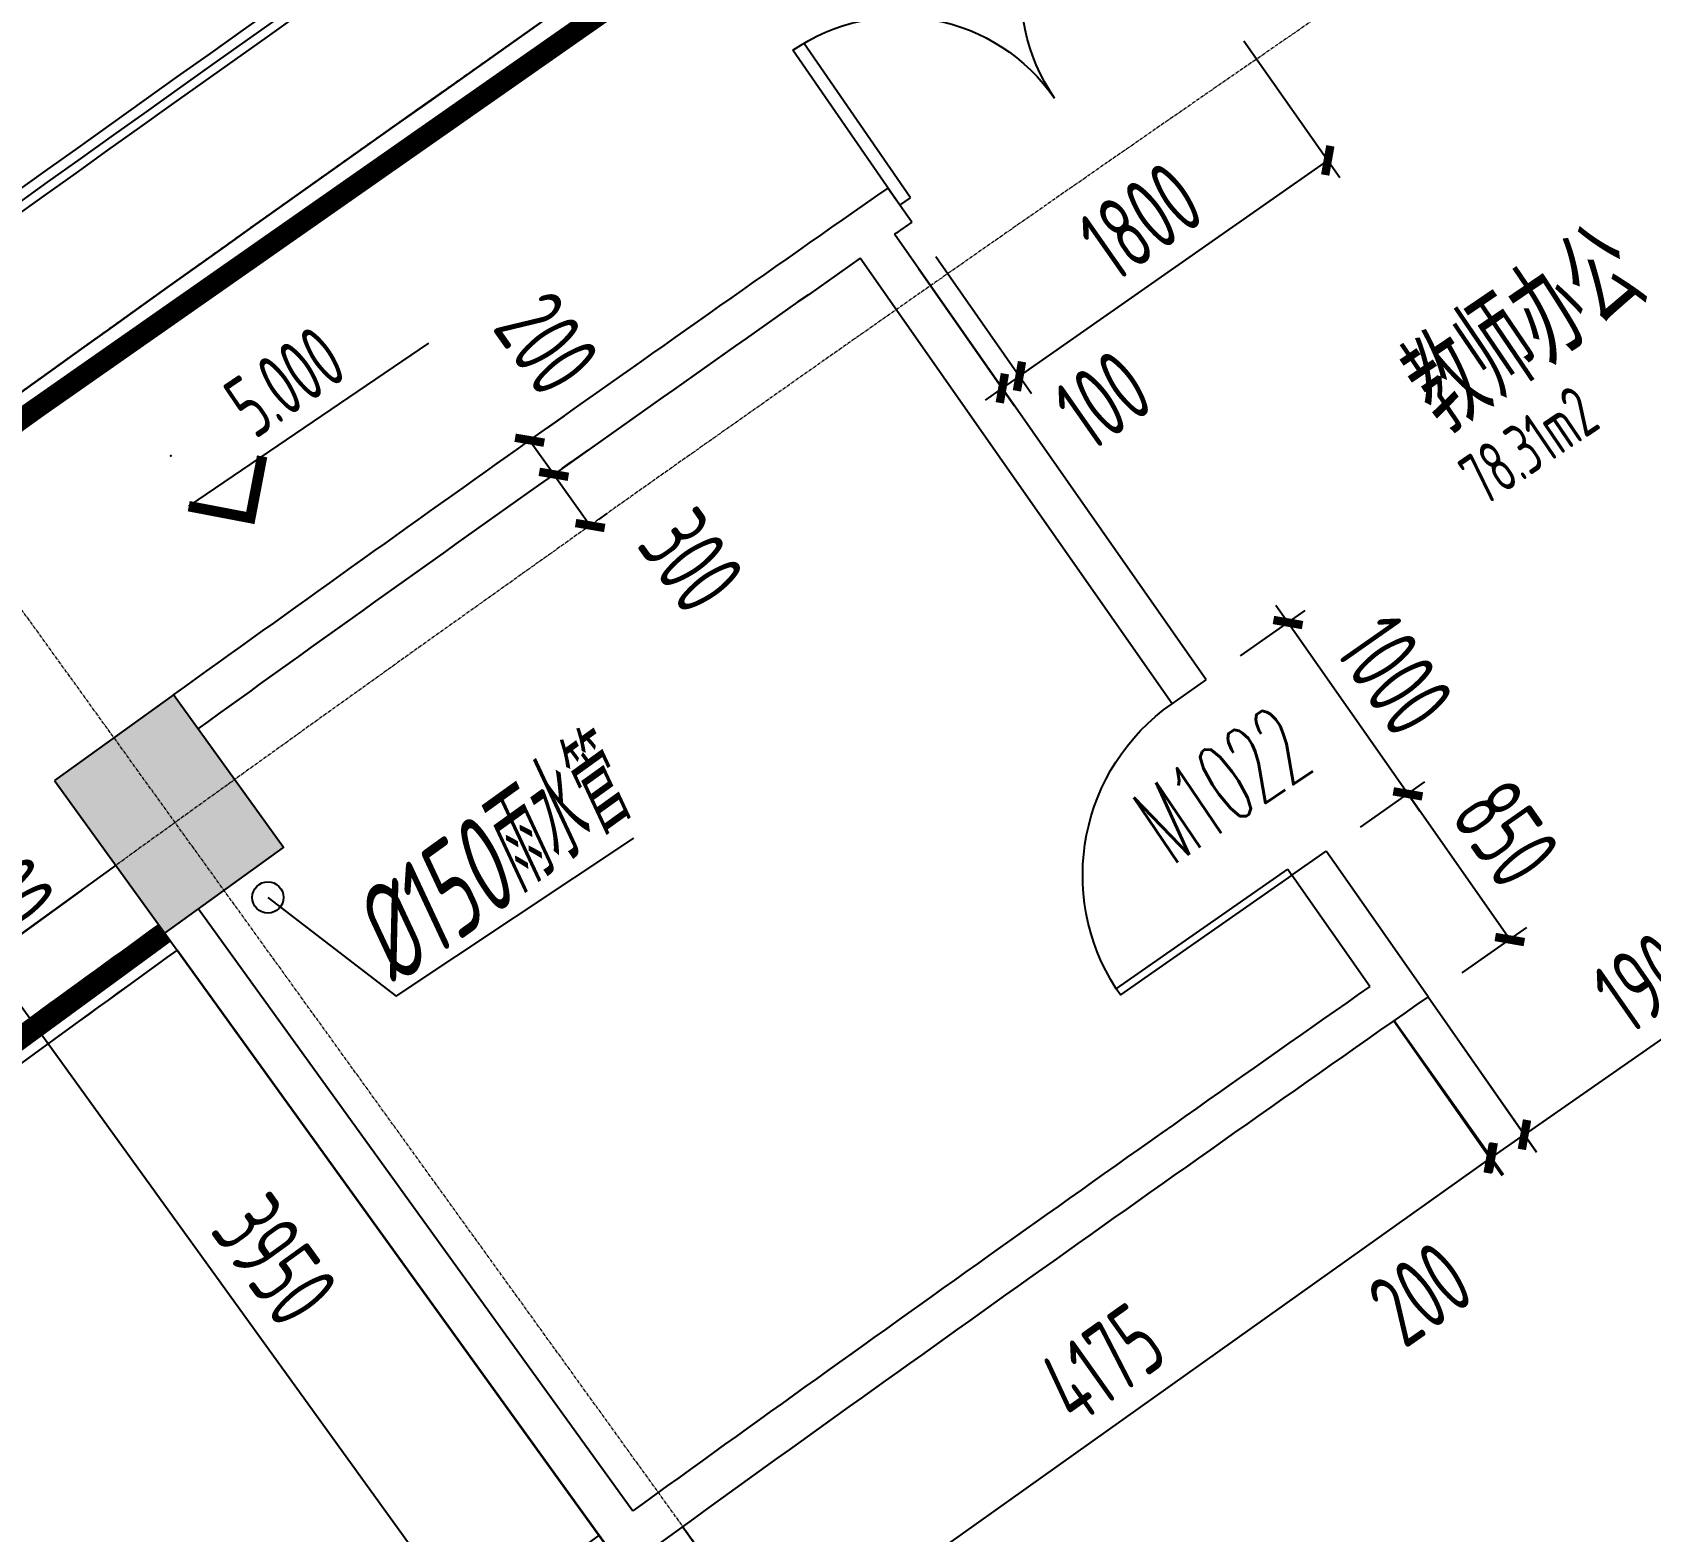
# Model space of a CAD drawing. Header units: millimetres. Extents: x 0 to 12095980, y -6694179 to 0.
# Drawn here: x 11601519 to 11609260, y -6452906 to -6445737 of the extents above; entities that cross this region are included whole.
import ezdxf
from ezdxf.enums import TextEntityAlignment as Align

# ---------------------------------------------------------------- set-up
doc = ezdxf.new("R2010")
doc.units = ezdxf.units.MM
doc.header["$LTSCALE"] = 10
for name, pattern in [('A1-RG-AXIS$0$CENTER', [50.8, 31.75, -6.35, 6.35, -6.35]), ('A1-RI-F2$0$DASHDOT', [1, 0.5, -0.25, 0, -0.25]), ('A1-RI-F2$0$HIDDEN2', [0.1875, 0.125, -0.0625])]:
    doc.linetypes.add(name, pattern=pattern)
for name, color, linetype in [('A1-RD-2F$0$A-GLAZ', 140, 'Continuous'), ('A1-RD-2F$0$A-louban', 5, 'Continuous'), ('A1-RG-AXIS$0$A-COLU-HATH', 8, 'Continuous'), ('A1-RG-AXIS$0$A-COLUMN', 7, 'Continuous'), ('A1-RI-F2$0$0M-防火分区、防烟分区', 30, 'A1-RI-F2$0$DASHDOT'), ('A1-RI-F2$0$0P-RW-GR-V', 210, 'Continuous'), ('A1-RI-F2$0$A-DIMS-1：100', 1, 'Continuous'), ('A1-RI-F2$0$A-DOOR', 32, 'Continuous'), ('A1-RI-F2$0$A-FUZHUXIAN', 55, 'A1-RI-F2$0$HIDDEN2'), ('A1-RI-F2$0$A-STRS-HRAL', 3, 'Continuous'), ('A1-RI-F2$0$A-SYMB', 4, 'Continuous'), ('A1-RI-F2$0$A-SYMB-AREA', 4, 'Continuous'), ('A1-RI-F2$0$A-SYMB-NAME', 4, 'Continuous'), ('A1-RI-F2$0$A-TEXT', 4, 'Continuous'), ('A1-RI-F2$0$A-TEXT1', 4, 'Continuous'), ('A1-RI-F2$0$A-WALL', 7, 'Continuous'), ('A1-RI-F2$0$N-SYMB-DOOR', 13, 'Continuous'), ('A1-RI-F2$0$N-SYMB-DOOR1', 13, 'Continuous'), ('A1-RI-F2$0$N-SYMB-DOOR2', 13, 'Continuous')]:
    doc.layers.add(name, color=color, linetype=linetype)
doc.layers.add('A1-RG-AXIS$0$A-GRID', color=1, linetype='A1-RG-AXIS$0$CENTER', lineweight=9)
doc.styles.add('A1-RI-F2$0$ECADI', font='gbeitc.shx', dxfattribs={"width": 0.7, "bigfont": 'gbcbig.shx'})
doc.styles.add('A1-RI-F2$0$ECADI-SYM', font='simplex.shx', dxfattribs={"width": 0.7, "bigfont": 'hztxt.shx'})
doc.styles.add('A1-RI-F2$0$XD2008', font='xd-hzs.shx', dxfattribs={"width": 0.7, "bigfont": 'xd-hztxt.shx'})
doc.dimstyles.new('A1-RI-F2$0$XD100$0', dxfattribs={"dimscale": 100, "dimtxt": 3.5, "dimasz": 2, "dimexe": 1, "dimexo": 2, "dimgap": 1, "dimtad": 1, "dimdec": 0, "dimdsep": 46, "dimtxsty": 'A1-RI-F2$0$XD2008', "dimblk1": 'A1-RI-F2$0$_ArchTick', "dimblk2": 'A1-RI-F2$0$_ArchTick', "dimsah": 1, "dimcen": 2.5, "dimclrd": 1, "dimclre": 1, "dimclrt": 4, "dimaunit": 1, "dimadec": 0, "dimazin": 0, "dimtfac": 1, "dimtdec": 0, "dimtix": 1, "dimtmove": 2, "dimatfit": 3, "dimfxl": 1, "dimtolj": 1, "dimtzin": 0, "dimarcsym": 0})

# ---------------------------------------------------------------- blocks, each defined once
blk = doc.blocks.new('A1-RI-F2$0$A-X-D2-60$0$d1000')
at = {"layer": 'A1-RI-F2$0$A-DOOR'}
blk.add_lwpolyline([(1257258.4, 175906.7), (1257258.4, 175941.7), (1256258.2, 175941.7), (1256258.2, 175906.7)], close=True, dxfattribs=at)
blk.add_arc((1257257.6, 175941.7), 1000, 182.00579, 269.95491, dxfattribs=at)
blk = doc.blocks.new('A1-RI-F2$0$_ArchTick')
at = {"color": 0, "linetype": 'ByBlock', "const_width": 0.4}
blk.add_lwpolyline([(-0.5, -0.5), (0.5, 0.5)], dxfattribs=at)
blk = doc.blocks.new('*D46')
at = {"layer": 'A1-RI-F2$0$A-DIMS-1：100', "color": 1, "linetype": 'ByBlock', "lineweight": -2, "transparency": 16777216}
for p, q in [((11601463.9, -6449431.7), (11600926.6, -6449820.3)), ((11601007.7, -6449761.7), (11600949.1, -6449680.7)), ((11601007.7, -6449761.7), (11601300.8, -6450167)), ((11601757, -6449837), (11601219.8, -6450225.6)), ((11601300.8, -6450167), (11601359.4, -6450248))]:
    blk.add_line(p, q, dxfattribs=at)
at = {"layer": 'A1-RI-F2$0$A-DIMS-1：100', "color": 1, "linetype": 'ByBlock', "lineweight": -2, "transparency": 16777216, "xscale": 100, "yscale": 100, "zscale": 100}
for p, rotation in [((11601007.7, -6449761.7), 305.8775738633982), ((11601300.8, -6450167), 125.8775738633982)]:
    blk.add_blockref('A1-RI-F2$0$_ArchTick', p, dxfattribs=dict(at, rotation=rotation))
at = {"layer": 'A1-RI-F2$0$A-DIMS-1：100', "color": 4, "linetype": 'ByBlock', "transparency": 16777216, "insert": (11601377.1, -6449803.2), "char_height": 350, "attachment_point": 5, "rotation": 305.87757, "style": 'A1-RI-F2$0$XD2008'}
blk.add_mtext('\\A1;500', dxfattribs=at)
blk = doc.blocks.new('*D142')
at = {"layer": 'A1-RI-F2$0$A-DIMS-1：100', "color": 1, "linetype": 'ByBlock', "lineweight": -2, "transparency": 16777216}
for p, q in [((11608195.1, -6450348.4), (11608713.5, -6451089.1)), ((11608031.2, -6450463.1), (11608549.7, -6451203.8)), ((11608492.3, -6451121.8), (11608656.2, -6451007.2))]:
    blk.add_line(p, q, dxfattribs=at)
at = {"layer": 'A1-RI-F2$0$A-DIMS-1：100', "color": 1, "linetype": 'ByBlock', "lineweight": -2, "transparency": 16777216, "xscale": 100, "yscale": 100, "zscale": 100}
for p, rotation in [((11608656.2, -6451007.2), 34.98850623847241), ((11608492.3, -6451121.8), 214.9885062384724)]:
    blk.add_blockref('A1-RI-F2$0$_ArchTick', p, dxfattribs=dict(at, rotation=rotation))
at = {"layer": 'A1-RI-F2$0$A-DIMS-1：100', "color": 4, "linetype": 'ByBlock', "transparency": 16777216, "insert": (11608158.2, -6451768.9), "char_height": 350, "attachment_point": 5, "rotation": 34.98851, "style": 'A1-RI-F2$0$XD2008'}
blk.add_mtext('\\A1;200', dxfattribs=at)
blk = doc.blocks.new('*D143')
at = {"layer": 'A1-RI-F2$0$A-DIMS-1：100', "color": 1, "linetype": 'ByBlock', "lineweight": -2, "transparency": 16777216}
for p, q in [((11608032.4, -6450462.2), (11608555.4, -6451197.9)), ((11608497.5, -6451116.4), (11605094.4, -6453535.6)), ((11604629.4, -6452881.5), (11605152.4, -6453617.1))]:
    blk.add_line(p, q, dxfattribs=at)
at = {"layer": 'A1-RI-F2$0$A-DIMS-1：100', "color": 1, "linetype": 'ByBlock', "lineweight": -2, "transparency": 16777216, "xscale": 100, "yscale": 100, "zscale": 100}
for p, rotation in [((11608497.5, -6451116.4), 35.40948228902383), ((11605094.4, -6453535.6), 215.4094822890238)]:
    blk.add_blockref('A1-RI-F2$0$_ArchTick', p, dxfattribs=dict(at, rotation=rotation))
at = {"layer": 'A1-RI-F2$0$A-DIMS-1：100', "color": 4, "linetype": 'ByBlock', "transparency": 16777216, "insert": (11606636.6, -6452101.9), "char_height": 350, "attachment_point": 5, "rotation": 35.40948, "style": 'A1-RI-F2$0$XD2008'}
blk.add_mtext('\\A1;4175', dxfattribs=at)
blk = doc.blocks.new('*D144')
at = {"layer": 'A1-RI-F2$0$A-DIMS-1：100', "color": 1, "linetype": 'ByBlock', "lineweight": -2, "transparency": 16777216}
for p, q in [((11601916.9, -6449721.3), (11601219.3, -6450225.2)), ((11603613.2, -6453368.7), (11601300.4, -6450166.6)), ((11604229.8, -6452923.4), (11603532.1, -6453427.3))]:
    blk.add_line(p, q, dxfattribs=at)
at = {"layer": 'A1-RI-F2$0$A-DIMS-1：100', "color": 1, "linetype": 'ByBlock', "lineweight": -2, "transparency": 16777216, "xscale": 100, "yscale": 100, "zscale": 100}
for p, rotation in [((11601300.4, -6450166.6), 125.8400798193442), ((11603613.2, -6453368.7), 305.8400798193442)]:
    blk.add_blockref('A1-RI-F2$0$_ArchTick', p, dxfattribs=dict(at, rotation=rotation))
at = {"layer": 'A1-RI-F2$0$A-DIMS-1：100', "color": 4, "linetype": 'ByBlock', "transparency": 16777216, "insert": (11602679.7, -6451606.7), "char_height": 350, "attachment_point": 5, "rotation": 305.84008, "style": 'A1-RI-F2$0$XD2008'}
blk.add_mtext('\\A1;3950', dxfattribs=at)
blk = doc.blocks.new('*D146')
at = {"layer": 'A1-RI-F2$0$A-DIMS-1：100', "color": 1, "linetype": 'ByBlock', "lineweight": -2, "transparency": 16777216}
for p, q in [((11607871.4, -6449537.1), (11608180.3, -6449320.9)), ((11608585.9, -6450074.8), (11608098.4, -6449378.3)), ((11608358.9, -6450233.7), (11608667.8, -6450017.5))]:
    blk.add_line(p, q, dxfattribs=at)
at = {"layer": 'A1-RI-F2$0$A-DIMS-1：100', "color": 1, "linetype": 'ByBlock', "lineweight": -2, "transparency": 16777216, "xscale": 100, "yscale": 100, "zscale": 100}
for p, rotation in [((11608098.4, -6449378.3), 124.9885062394799), ((11608585.9, -6450074.8), 304.9885062394799)]:
    blk.add_blockref('A1-RI-F2$0$_ArchTick', p, dxfattribs=dict(at, rotation=rotation))
at = {"layer": 'A1-RI-F2$0$A-DIMS-1：100', "color": 4, "linetype": 'ByBlock', "transparency": 16777216, "insert": (11608567.4, -6449568.9), "char_height": 350, "attachment_point": 5, "rotation": 304.98851, "style": 'A1-RI-F2$0$XD2008'}
blk.add_mtext('\\A1;850', dxfattribs=at)
blk = doc.blocks.new('*D147')
at = {"layer": 'A1-RI-F2$0$A-DIMS-1：100', "color": 1, "linetype": 'ByBlock', "lineweight": -2, "transparency": 16777216}
for p, q in [((11607298, -6448717.9), (11607606.9, -6448501.7)), ((11607525, -6448559), (11607467.6, -6448477.1)), ((11608098.4, -6449378.3), (11607525, -6448559)), ((11607871.4, -6449537.1), (11608180.3, -6449320.9)), ((11608098.4, -6449378.3), (11608155.7, -6449460.2))]:
    blk.add_line(p, q, dxfattribs=at)
at = {"layer": 'A1-RI-F2$0$A-DIMS-1：100', "color": 1, "linetype": 'ByBlock', "lineweight": -2, "transparency": 16777216, "xscale": 100, "yscale": 100, "zscale": 100}
for p, rotation in [((11607525, -6448559), 304.9885062395651), ((11608098.4, -6449378.3), 124.9885062395651)]:
    blk.add_blockref('A1-RI-F2$0$_ArchTick', p, dxfattribs=dict(at, rotation=rotation))
at = {"layer": 'A1-RI-F2$0$A-DIMS-1：100', "color": 4, "linetype": 'ByBlock', "transparency": 16777216, "insert": (11608037, -6448811), "char_height": 350, "attachment_point": 5, "rotation": 304.98851, "style": 'A1-RI-F2$0$XD2008'}
blk.add_mtext('\\A1;1000', dxfattribs=at)
blk = doc.blocks.new('*D148')
at = {"layer": 'A1-RI-F2$0$A-DIMS-1：100', "color": 1, "linetype": 'ByBlock', "lineweight": -2, "transparency": 16777216}
for p, q in [((11604061, -6447571.5), (11603979.4, -6447629.4)), ((11603897.9, -6447687.2), (11604013.6, -6447850.3)), ((11604176.7, -6447734.6), (11604095.1, -6447792.5))]:
    blk.add_line(p, q, dxfattribs=at)
at = {"layer": 'A1-RI-F2$0$A-DIMS-1：100', "color": 1, "linetype": 'ByBlock', "lineweight": -2, "transparency": 16777216, "xscale": 100, "yscale": 100, "zscale": 100}
for p, rotation in [((11603897.9, -6447687.2), 125.3477221203771), ((11604013.6, -6447850.3), 305.3477221203771)]:
    blk.add_blockref('A1-RI-F2$0$_ArchTick', p, dxfattribs=dict(at, rotation=rotation))
at = {"layer": 'A1-RI-F2$0$A-DIMS-1：100', "color": 4, "linetype": 'ByBlock', "transparency": 16777216, "insert": (11603980.4, -6447224.5), "char_height": 350, "attachment_point": 5, "rotation": 305.34772, "style": 'A1-RI-F2$0$XD2008'}
blk.add_mtext('\\A1;200', dxfattribs=at)
blk = doc.blocks.new('*D149')
at = {"layer": 'A1-RI-F2$0$A-DIMS-1：100', "color": 1, "linetype": 'ByBlock', "lineweight": -2, "transparency": 16777216}
for p, q in [((11604054.5, -6447821.3), (11604095, -6447792.5)), ((11604013.5, -6447850.4), (11604187.3, -6448095.1)), ((11604228.3, -6448066), (11604268.8, -6448037.3))]:
    blk.add_line(p, q, dxfattribs=at)
at = {"layer": 'A1-RI-F2$0$A-DIMS-1：100', "color": 1, "linetype": 'ByBlock', "lineweight": -2, "transparency": 16777216, "xscale": 100, "yscale": 100, "zscale": 100}
for p, rotation in [((11604013.5, -6447850.4), 125.3761456839525), ((11604187.3, -6448095.1), 305.3761456839525)]:
    blk.add_blockref('A1-RI-F2$0$_ArchTick', p, dxfattribs=dict(at, rotation=rotation))
at = {"layer": 'A1-RI-F2$0$A-DIMS-1：100', "color": 4, "linetype": 'ByBlock', "transparency": 16777216, "insert": (11604671.6, -6448264.3), "char_height": 350, "attachment_point": 5, "rotation": 305.37615, "style": 'A1-RI-F2$0$XD2008'}
blk.add_mtext('\\A1;300', dxfattribs=at)
blk = doc.blocks.new('*D150')
at = {"layer": 'A1-RI-F2$0$A-DIMS-1：100', "color": 1, "linetype": 'ByBlock', "lineweight": -2, "transparency": 16777216}
for p, q in [((11607314.6, -6445776.9), (11607772.7, -6446431.3)), ((11606240.6, -6447381.5), (11607715.3, -6446349.4)), ((11605839.9, -6446809), (11606298, -6447463.5))]:
    blk.add_line(p, q, dxfattribs=at)
at = {"layer": 'A1-RI-F2$0$A-DIMS-1：100', "color": 1, "linetype": 'ByBlock', "lineweight": -2, "transparency": 16777216, "xscale": 100, "yscale": 100, "zscale": 100}
for p, rotation in [((11607715.3, -6446349.4), 34.98850624046472), ((11606240.6, -6447381.5), 214.9885062404647)]:
    blk.add_blockref('A1-RI-F2$0$_ArchTick', p, dxfattribs=dict(at, rotation=rotation))
at = {"layer": 'A1-RI-F2$0$A-DIMS-1：100', "color": 4, "linetype": 'ByBlock', "transparency": 16777216, "insert": (11606820.3, -6446640.2), "char_height": 350, "attachment_point": 5, "rotation": 34.98851, "style": 'A1-RI-F2$0$XD2008'}
blk.add_mtext('\\A1;1800', dxfattribs=at)
blk = doc.blocks.new('*D151')
at = {"layer": 'A1-RI-F2$0$A-DIMS-1：100', "color": 1, "linetype": 'ByBlock', "lineweight": -2, "transparency": 16777216}
for p, q in [((11605758, -6446866.4), (11606216.1, -6447520.8)), ((11605839.9, -6446809), (11606298, -6447463.5)), ((11606240.6, -6447381.5), (11606322.6, -6447324.2)), ((11606240.6, -6447381.5), (11606158.7, -6447438.9)), ((11606158.7, -6447438.9), (11606076.8, -6447496.2))]:
    blk.add_line(p, q, dxfattribs=at)
at = {"layer": 'A1-RI-F2$0$A-DIMS-1：100', "color": 1, "linetype": 'ByBlock', "lineweight": -2, "transparency": 16777216, "xscale": 100, "yscale": 100, "zscale": 100}
for p, rotation in [((11606158.7, -6447438.9), 34.98850623918988), ((11606240.6, -6447381.5), 214.9885062391899)]:
    blk.add_blockref('A1-RI-F2$0$_ArchTick', p, dxfattribs=dict(at, rotation=rotation))
at = {"layer": 'A1-RI-F2$0$A-DIMS-1：100', "color": 4, "linetype": 'ByBlock', "transparency": 16777216, "insert": (11606640.2, -6447494.5), "char_height": 350, "attachment_point": 5, "rotation": 34.98851, "style": 'A1-RI-F2$0$XD2008'}
blk.add_mtext('\\A1;100', dxfattribs=at)
blk = doc.blocks.new('*D187')
at = {"layer": 'A1-RI-F2$0$A-DIMS-1：100', "color": 1, "linetype": 'ByBlock', "lineweight": -2, "transparency": 16777216}
for p, q in [((11609867.6, -6449424.9), (11610271.3, -6450003.2)), ((11608656, -6451008.7), (11610214, -6449921.2)), ((11608309.6, -6450512.4), (11608713.3, -6451090.7))]:
    blk.add_line(p, q, dxfattribs=at)
at = {"layer": 'A1-RI-F2$0$A-DIMS-1：100', "color": 1, "linetype": 'ByBlock', "lineweight": -2, "transparency": 16777216, "xscale": 100, "yscale": 100, "zscale": 100}
for p, rotation in [((11610214, -6449921.2), 34.91604315176959), ((11608656, -6451008.7), 214.9160431517696)]:
    blk.add_blockref('A1-RI-F2$0$_ArchTick', p, dxfattribs=dict(at, rotation=rotation))
at = {"layer": 'A1-RI-F2$0$A-DIMS-1：100', "color": 4, "linetype": 'ByBlock', "transparency": 16777216, "insert": (11609277.6, -6450239.5), "char_height": 350, "attachment_point": 5, "rotation": 34.91604, "style": 'A1-RI-F2$0$XD2008'}
blk.add_mtext('\\A1;1900', dxfattribs=at)
blk = doc.blocks.new('A1-RI-F2$0$5erhfh')
at = {"layer": 'A1-RI-F2$0$A-SYMB-AREA', "style": 'A1-RI-F2$0$ECADI', "width": 0.7}
blk.add_attdef('340M2', text='', height=2.5, dxfattribs=at).set_placement((0, 1.25), align=Align.MIDDLE_LEFT)
at = {"layer": 'A1-RI-F2$0$A-SYMB-NAME', "style": 'A1-RI-F2$0$ECADI', "width": 0.7}
blk.add_attdef('CHINESENAME', (-12.292, 3.087), '', height=4.5, dxfattribs=at)
blk = doc.blocks.new('A1-RI-F2$0$ECADI-TAG-HGHT（国标）')
at = {"color": 1}
blk.add_line((-2.121, 2.121), (11.768, 2.121), dxfattribs=at)
at = {"color": 1, "const_width": 0.5}
blk.add_lwpolyline([(-2.121, 2.121), (0, 0), (2.121, 2.121)], dxfattribs=at)
at = {"color": 1}
blk.add_point((-1.481, 4.6), dxfattribs=at)
at = {"style": 'A1-RI-F2$0$XD2008', "width": 0.7}
blk.add_attdef('FL', text='', height=3, dxfattribs=at).set_placement((-2.689, 2.967), align=Align.RIGHT)
for tag, p in [('F.F.L.', (2.284, 2.967)), ('T.O.S.', (2.284, -1.104))]:
    blk.add_attdef(tag, p, '', height=3, dxfattribs=at)
blk = doc.blocks.new('A1-RD-2F')
at = {"layer": 'A1-RD-2F$0$A-GLAZ', "ltscale": 0.25}
for radius, start, end in [(292800, 108.984813, 127.828852), (292500, 108.926088, 127.887577), (292500, 108.926088, 127.887577)]:
    blk.add_arc((11778729.3, -6694180.2), radius, start, end, dxfattribs=at)
at = {"layer": 'A1-RD-2F$0$A-louban'}
blk.add_lwpolyline([(11592585.5, -6454466.4), (11599153.7, -6462913.2, -0.082408), (11683476.3, -6417307.1)], format="xyb", dxfattribs=at)
blk.add_lwpolyline([(11602211.1, -6450125.7, 0.001546), (11600705.4, -6451221.8), (11599169, -6449124.3, -0.008864), (11607955.7, -6442922.1), (11606439.4, -6440688.1, 0.013605), (11592884.1, -6450451), (11592884.1, -6450451), (11594708.7, -6452832.7, 0.002207), (11592585.5, -6454466.4), (11599153.7, -6462913.2, -0.008507), (11607125.8, -6456937.6)], format="xyb", close=True, dxfattribs=at)
blk = doc.blocks.new('A1-RI-F2$0$mc')
at = {"layer": 'A1-RI-F2$0$N-SYMB-DOOR', "style": 'A1-RI-F2$0$ECADI-SYM', "width": 0.7}
for tag, p in [('门窗主编号1', (55.7, -311.3)), ('门窗主编号2', (667.6, -311.3))]:
    blk.add_attdef(tag, p, '', height=180, dxfattribs=at)
at = {"layer": 'A1-RI-F2$0$N-SYMB-DOOR', "style": 'A1-RI-F2$0$ECADI-SYM', "width": 0.7, "flags": 1}
for tag, p in [('洞口尺寸(宽X高)', (55.6, -717.2)), ('备注', (57.1, -921.2))]:
    blk.add_attdef(tag, p, '', height=180, dxfattribs=at)
at = {"layer": 'A1-RI-F2$0$N-SYMB-DOOR1', "style": 'A1-RI-F2$0$ECADI-SYM', "width": 0.7}
blk.add_attdef('门窗辅编号1', (55.7, -516.1), '', height=180, dxfattribs=at)
at = {"layer": 'A1-RI-F2$0$N-SYMB-DOOR2', "style": 'A1-RI-F2$0$ECADI-SYM', "width": 0.7}
blk.add_attdef('门窗辅编号2', (311.5, -516.1), '', height=180, dxfattribs=at)
blk = doc.blocks.new('A1-RG-AXIS$0$colu')
at = {"layer": 'A1-RG-AXIS$0$A-COLU-HATH', "linetype": 'ByBlock'}
h = blk.add_hatch(color=256, dxfattribs=at)
h.paths.add_polyline_path([(11591264.2, -6433838.8), (11591158.5, -6433556.8), (11590222.1, -6433907.7), (11590399.9, -6434382.1)])
h.paths.add_polyline_path([(11582705.6, -6437301.3), (11582516, -6436795.2), (11581579.6, -6437146.1), (11581701, -6437474.4)])
h.paths.add_polyline_path([(11590471.6, -6449023.6), (11591079.8, -6449817.4), (11591635.4, -6449391.7), (11591027.3, -6448597.9)])
h.paths.add_polyline_path([(11597647.1, -6443800.1), (11598173.7, -6444529.9), (11598741.4, -6444120.4), (11598214.8, -6443390.5)])
h.paths.add_polyline_path([(11585545.5, -6442593.7), (11586153.7, -6443387.5), (11586709.3, -6442961.8), (11586101.2, -6442168)])
h.paths.add_polyline_path([(11592849.2, -6437150.3), (11593375.8, -6437880.2), (11593943.4, -6437470.6), (11593416.8, -6436740.7)])
h.paths.add_polyline_path([(11606394.6, -6455923.8), (11606921.2, -6456653.6), (11607488.9, -6456244), (11606962.3, -6455514.2)])
h.paths.add_polyline_path([(11601625.9, -6449314.5), (11602152.5, -6450044.4), (11602720.2, -6449634.8), (11602193.6, -6448905)])
edge = h.paths.add_edge_path()
edge.add_arc((11595249.5, -6454684.4), 425, 0, 360)
edge = h.paths.add_edge_path()
edge.add_arc((11600175.9, -6461114.9), 425, 0, 360)
h.paths.add_polyline_path([(11613306.9, -6451073.5), (11613812.4, -6451818.2), (11614391.5, -6451425.1), (11613886.1, -6450680.4)])
h.paths.add_polyline_path([(11620355.7, -6446423.7), (11620839.5, -6447182.6), (11621429.7, -6446806.3), (11620945.9, -6446047.4)])
h.paths.add_polyline_path([(11615974.2, -6439551.7), (11616458.1, -6440310.5), (11617048.3, -6439934.2), (11616564.5, -6439175.3)])
h.paths.add_polyline_path([(11608730, -6444330.1), (11609235.4, -6445074.8), (11609814.6, -6444681.6), (11609309.2, -6443937)])
h.paths.add_polyline_path([(11600306.1, -6431918.8), (11600811.6, -6432663.5), (11601390.7, -6432270.4), (11600885.3, -6431525.7)])
h.paths.add_polyline_path([(11607910.2, -6426903.7), (11608394.1, -6427662.5), (11608984.3, -6427286.2), (11608500.5, -6426527.3)])
h.paths.add_polyline_path([(11630302.3, -6423284.6), (11630692.9, -6423982.7), (11631129.2, -6423738.6), (11630738.6, -6423040.4)])
h.paths.add_polyline_path([(11626248.1, -6416039.2), (11626638.7, -6416737.4), (11627075.1, -6416493.2), (11626684.4, -6415795.1)])
h.paths.add_polyline_path([(11627535, -6441978.3), (11627996.9, -6442750.7), (11628597.7, -6442391.5), (11628135.8, -6441619.1)])
h.paths.add_polyline_path([(11634839, -6437740.8), (11635278.5, -6438526.2), (11635889.4, -6438184.4), (11635449.9, -6437399)])
h.paths.add_polyline_path([(11615655.2, -6422108.9), (11616117.1, -6422881.3), (11616717.9, -6422522.1), (11616256, -6421749.7)])
h.paths.add_polyline_path([(11619863.2, -6429146.9), (11620325, -6429919.3), (11620925.8, -6429560.1), (11620464, -6428787.6)])
h.paths.add_polyline_path([(11630859.3, -6430628.5), (11631298.8, -6431413.9), (11631909.7, -6431072.1), (11631470.2, -6430286.7)])
h.paths.add_polyline_path([(11627538.8, -6424694.4), (11627978.3, -6425479.8), (11628589.1, -6425138), (11628149.7, -6424352.6)])
h.paths.add_polyline_path([(11623352.7, -6434983.2), (11623814.5, -6435755.7), (11624415.3, -6435396.5), (11623953.5, -6434624)])
h.paths.add_polyline_path([(11623534.7, -6417538.5), (11623974.1, -6418323.9), (11624585, -6417982.1), (11624145.5, -6417196.7)])
h.paths.add_polyline_path([(11635339.1, -6420464.1), (11635755.9, -6421261.8), (11636376.3, -6420937.7), (11635959.6, -6420140)])
h.paths.add_polyline_path([(11645506.5, -6407137.9), (11645842, -6407864.2), (11645388.1, -6408073.9), (11645052.6, -6407347.6)])
h.paths.add_polyline_path([(11648218.5, -6414201.1), (11648554, -6414927.4), (11649007.9, -6414717.7), (11648672.4, -6413991.5)])
h.paths.add_polyline_path([(11649797, -6429903.6), (11650190.6, -6430712.9), (11650820.1, -6430406.7), (11650426.4, -6429597.4)])
h.paths.add_polyline_path([(11632162.7, -6412872.3), (11631542.2, -6413196.4), (11632283.1, -6414614.6), (11632903.5, -6414290.4)])
h.paths.add_polyline_path([(11648552.6, -6404922.5), (11647914.6, -6405210.5), (11648572.8, -6406668.9), (11649210.9, -6406380.9)])
h.paths.add_polyline_path([(11638487.9, -6426491.2), (11638904.6, -6427288.9), (11639525, -6426964.7), (11639108.3, -6426167.1)])
h.paths.add_polyline_path([(11646232.1, -6422574.6), (11646625.7, -6423383.9), (11647255.2, -6423077.7), (11646861.6, -6422268.4)])
h.paths.add_polyline_path([(11643257.7, -6416459.6), (11643651.4, -6417268.9), (11644280.8, -6416962.8), (11643887.2, -6416153.4)])
edge = h.paths.add_edge_path()
edge.add_arc((11640554, -6410100.5), 425, 0, 360)
h.paths.add_polyline_path([(11642261.7, -6433714.8), (11642678.5, -6434512.5), (11643298.9, -6434188.4), (11642882.2, -6433390.7)])
h.paths.add_polyline_path([(11657438.5, -6426310.3), (11657808.8, -6427130.6), (11658446.8, -6426842.6), (11658076.5, -6426022.3)])
h.paths.add_polyline_path([(11654085.6, -6418882), (11654455.8, -6419702.3), (11655093.8, -6419414.3), (11654723.6, -6418594)])
h.paths.add_polyline_path([(11659423.4, -6409140.7), (11659769.9, -6409971.3), (11660416, -6409701.8), (11660069.4, -6408871.2)])
h.paths.add_polyline_path([(11651288, -6412684.1), (11651658.2, -6413504.4), (11652296.3, -6413216.4), (11651926, -6412396.1)])
h.paths.add_polyline_path([(11672567.5, -6404094.9), (11672841.4, -6404846.5), (11673311.2, -6404675.2), (11673037.2, -6403923.6)])
h.paths.add_polyline_path([(11669749.3, -6396288.4), (11670092.2, -6397229.1), (11670561.8, -6397057.7), (11670219.1, -6396117.2)])
h.paths.add_polyline_path([(11678236.4, -6409177.5), (11678567.9, -6410121), (11679228.3, -6409889), (11678896.8, -6408945.5)])
h.paths.add_polyline_path([(11675949.4, -6402667.6), (11676280.8, -6403611.1), (11676941.3, -6403379), (11676609.8, -6402435.6)])
h.paths.add_polyline_path([(11662041.8, -6415416.4), (11662388.4, -6416247), (11663034.4, -6415977.4), (11662687.8, -6415146.8)])
h.paths.add_polyline_path([(11670094.3, -6412180.7), (11670416.9, -6413020.9), (11671070.4, -6412770), (11670747.8, -6411929.8)])
h.paths.add_polyline_path([(11656265.8, -6401573.1), (11656650.9, -6402495.9), (11657296.9, -6402226.4), (11656911.8, -6401303.5)])
h.paths.add_polyline_path([(11664718.2, -6398177.2), (11665076.6, -6399110.8), (11665730.1, -6398859.9), (11665371.7, -6397926.3)])
h.paths.add_polyline_path([(11667657.1, -6405832.5), (11667979.7, -6406672.7), (11668633.2, -6406421.8), (11668310.6, -6405581.6)])
h.paths.add_polyline_path([(11673264.6, -6395025.5), (11673596.1, -6395968.9), (11674256.5, -6395736.9), (11673925, -6394793.5)])
edge = h.paths.add_edge_path()
edge.add_arc((11681417.1, -6417175.4), 425, 0, 360)
h.paths.add_polyline_path([(11673015.3, -6419789.2), (11673337.9, -6420629.5), (11673991.4, -6420378.6), (11673668.8, -6419538.4)])
h.paths.add_polyline_path([(11665180.1, -6422937.9), (11665526.7, -6423768.5), (11666172.7, -6423499), (11665826.1, -6422668.4)])
at = {"layer": 'A1-RG-AXIS$0$A-COLUMN'}
blk.add_lwpolyline([(11601625.9, -6449314.5), (11602152.5, -6450044.4), (11602720.2, -6449634.8), (11602193.6, -6448905)], close=True, dxfattribs=at)
blk = doc.blocks.new('A1-RG-AXIS')
at = {"layer": 'A1-RG-AXIS$0$A-GRID', "linetype": 'A1-RG-AXIS$0$CENTER', "ltscale": 0.05}
blk.add_lwpolyline([(11682866.1, -6392336.6, 0.10373), (11569674.9, -6456283.6, 0.10373)], format="xyb", dxfattribs=at)
at = {"layer": 'A1-RG-AXIS$0$A-GRID', "ltscale": 0.05}
for points in [[(11690526.8, -6414141.5, 0.104527), (11584753.6, -6473784.9)], [(11691982.8, -6418505.6, 0.104638), (11587756.3, -6477270.1)]]:
    blk.add_lwpolyline(points, format="xyb", dxfattribs=at)
at = {"layer": 'A1-RG-AXIS$0$A-GRID', "linetype": 'A1-RG-AXIS$0$CENTER', "ltscale": 0.05}
blk.add_lwpolyline([(11612502.7, -6463791.2), (11588159.5, -6430052.4)], dxfattribs=at)
blk.add_arc((11778731.9, -6694178.6), 308600, 107.574373, 131.323037, dxfattribs=at)
at = {"layer": 'A1-RG-AXIS$0$A-GRID', "ltscale": 0.05}
blk.add_arc((11778731.9, -6694178.6), 301700, 107.53359, 131.336201, dxfattribs=at)
at = {"layer": 'A1-RG-AXIS$0$A-COLU-HATH', "linetype": 'ByBlock'}
blk.add_blockref('A1-RG-AXIS$0$colu', (0, 0), dxfattribs=at)
blk = doc.blocks.new('A1-RI-F2$0$1500')
at = {"layer": 'A1-RI-F2$0$A-DOOR'}
for p, q in [((0, 100), (0, 850)), ((51.4, 100), (51.4, 848.2)), ((1448.6, 100), (1448.6, 848.2)), ((1500, 100), (1500, 850)), ((0, 100), (51.4, 100)), ((1500, 100), (1448.6, 100))]:
    blk.add_line(p, q, dxfattribs=at)
for centre, start, end in [((0, 100), 0, 90), ((1500, 100), 90, 180)]:
    blk.add_arc(centre, 750, start, end, dxfattribs=at)
blk = doc.blocks.new('A1-RI-F2')
at = {"layer": 'A1-RI-F2$0$0M-防火分区、防烟分区', "const_width": 100}
blk.add_lwpolyline([(11599538, -6445395.4, -0.021134), (11621180.6, -6431155.5), (11622668.8, -6433644.6, 0.02113), (11601234.9, -6447747.1)], format="xyb", close=True, dxfattribs=at)
blk.add_lwpolyline([(11602152.5, -6450044.4), (11602152.5, -6450044.4), (11600770.5, -6451056.7), (11599378.7, -6449156.7), (11601234.9, -6447747.2)], dxfattribs=at)
at = {"layer": 'A1-RI-F2$0$0P-RW-GR-V'}
blk.add_circle((11602645.8, -6449873.5), 75, dxfattribs=at)
at = {"layer": 'A1-RI-F2$0$A-FUZHUXIAN', "ltscale": 15}
blk.add_lwpolyline([(11697385.2, -6408952.1, 0.0115), (11684356.2, -6412994.1), (11685659.5, -6416881.5, 0.084561), (11599102.5, -6463333.2), (11592167, -6454412), (11594287.7, -6452776.4, 0), (11592699.6, -6450703.6, 0.01703), (11576443.9, -6463978.8), (11589775.5, -6479462.1, -0.111917), (11700888.4, -6418975.6, -0.111917)], format="xyb", dxfattribs=at)
at = {"layer": 'A1-RI-F2$0$A-FUZHUXIAN', "ltscale": 2}
blk.add_lwpolyline([(11599677.7, -6445418, -0.020971), (11621146.2, -6431292.7), (11622531.7, -6433610.1, 0.020966), (11601257.5, -6447607.6)], format="xyb", close=True, dxfattribs=at)
at = {"layer": 'A1-RI-F2$0$A-STRS-HRAL', "ltscale": 0.25}
for centre, radius, start, end in [((11778731.9, -6694178.6), 306650, 124.175139, 127.326412), ((11778731.9, -6694178.6), 306600, 124.184485, 127.326391), ((11778731.9, -6694178.6), 306500, 124.231225, 127.326348), ((11778731.9, -6694178.6), 306150, 124.184512, 126.513542), ((11778731.9, -6694178.6), 306100, 124.175156, 126.513548), ((11778731.9, -6694178.6), 306200, 124.203221, 126.457597), ((11778763.9, -6694164.2), 304600, 124.181697, 126.520151), ((11778763.9, -6694164.2), 304550, 124.191106, 126.520157), ((11778731.9, -6694178.6), 304500, 124.20343, 126.457693), ((11778731.9, -6694178.6), 303800, 124.203516, 126.232), ((11778731.9, -6694178.6), 303700, 124.184663, 126.213137), ((11778731.9, -6694178.6), 303650, 124.175232, 126.203701), ((11778731.9, -6694178.6), 301300, 125.877772, 126.213062), ((11778731.9, -6694178.6), 301350, 125.877772, 126.203557), ((11778731.9, -6694178.6), 301200, 125.877772, 126.232081)]:
    blk.add_arc(centre, radius, start, end, dxfattribs=at)
at = {"layer": 'A1-RI-F2$0$A-SYMB'}
blk.add_lwpolyline([(11602645.8, -6449873.5), (11603259.5, -6450345.2), (11604395.4, -6449589.8)], dxfattribs=at)
at = {"layer": 'A1-RI-F2$0$A-WALL', "linetype": 'ByBlock'}
for p, q in [((11605725.2, -6446645.2), (11605610.5, -6446481.3)), ((11607134.2, -6448832.6), (11605643.3, -6446702.5)), ((11606970.3, -6448947.2), (11605479.4, -6446817.2)), ((11606970.3, -6448947.2), (11607134.2, -6448832.6)), ((11607543.7, -6449766.5), (11607707.6, -6449651.8)), ((11607764.9, -6449733.8), (11607707.6, -6449651.8)), ((11608195.1, -6450348.4), (11607764.9, -6449733.8)), ((11607916.6, -6450299.2), (11607543.7, -6449766.5)), ((11602314.7, -6449927.4), (11604391.9, -6452806.3)), ((11602152.5, -6450044.4), (11606394.6, -6455923.8))]:
    blk.add_line(p, q, dxfattribs=at)
for radius, start, end in [(302200.2, 124.950587, 125.744857), (302000.2, 124.950562, 124.969534), (302000.2, 125.007478, 125.744813), (297750, 125.007749, 125.84008), (297550, 124.96925, 125.840099)]:
    blk.add_arc((11778731.9, -6694178.6), radius, start, end, dxfattribs=at)
at = {"color": 3, "linetype": 'ByBlock'}
blk.add_blockref('A1-RD-2F', (0, 0), dxfattribs=at)
at = {"linetype": 'ByBlock'}
blk.add_blockref('A1-RG-AXIS', (0, 0), dxfattribs=at)
at = {"layer": 'A1-RI-F2$0$A-DOOR', "xscale": -1.199999999949604, "yscale": 1.20000000018837, "zscale": 1.199999999853307, "rotation": 34.58042505885835}
blk.add_blockref('A1-RI-F2$0$1500', (11607218, -6445640.4), dxfattribs=at)
at = {"layer": 'A1-RI-F2$0$A-DOOR', "xscale": -1, "rotation": 214.9000220889205}
blk.add_blockref('A1-RI-F2$0$A-X-D2-60$0$d1000', (10475736.8, -7024803.2), dxfattribs=at)
at = {"layer": 'A1-RI-F2$0$A-SYMB', "xscale": 99.99999999992193, "yscale": 99.99999999992193, "zscale": 99.99999999992193, "rotation": 34.16579703382205}
blk.add_blockref('A1-RI-F2$0$ECADI-TAG-HGHT（国标）', (11602561.8, -6448059.1), dxfattribs=at).add_auto_attribs({'F.F.L.': '5.000'})
at = {"layer": 'A1-RI-F2$0$A-SYMB-NAME'}
ref = blk.add_blockref('A1-RI-F2$0$5erhfh', (11609475.8, -6447245.2), dxfattribs=dict(at, xscale=99.99999999992193, yscale=99.99999999992193, zscale=99.99999999992193, rotation=34.16579703382205))
ref.add_attrib('340M2', '78.31m2', (11608464.4, -6448005.8), dxfattribs={"layer": 'A1-RI-F2$0$A-SYMB-AREA', "height": 250, "rotation": 34.1658, "style": 'A1-RI-F2$0$XD2008', "width": 0.7})
ref.add_attrib('CHINESENAME', '教师办公', (11608285.3, -6447680), dxfattribs={"height": 450, "rotation": 34.1658, "style": 'A1-RI-F2$0$XD2008', "width": 0.7})
at = {"layer": 'A1-RI-F2$0$A-TEXT'}
ref = blk.add_blockref('A1-RI-F2$0$5erhfh', (11604430.6, -6449835.7), dxfattribs=dict(at, xscale=99.99999999982079, yscale=99.99999999982079, zscale=99.99999999982079, rotation=35.70527493973044))
ref.add_attrib('CHINESENAME', '%%c150雨水管', (11603252.2, -6450302.4), dxfattribs={"layer": 'A1-RI-F2$0$A-SYMB-NAME', "height": 450, "rotation": 35.70527, "style": 'A1-RI-F2$0$ECADI', "width": 0.7})
at = {"layer": 'A1-RI-F2$0$N-SYMB-DOOR'}
ref = blk.add_blockref('A1-RI-F2$0$mc', (11607482, -6448815.5), dxfattribs=dict(at, xscale=-1.499999999369496, yscale=1.499999999031388, rotation=34.07859922439322))
ref.add_attrib('门窗主编号1', 'M1022', (11606971.9, -6449724.3), dxfattribs={"height": 375, "rotation": 34.0786, "style": 'A1-RI-F2$0$ECADI-SYM', "width": 0.5})
at = {"layer": 'A1-RI-F2$0$A-TEXT1', "style": 'A1-RI-F2$0$ECADI', "width": 0.7}
for tag, p in [('（-0.050）', (11749732.1, -6422418.7)), ('（结构标高）', (11757640.8, -6422418.7))]:
    blk.add_attdef(tag, p, '', height=375, dxfattribs=at)
at = {"layer": 'A1-RI-F2$0$A-DIMS-1：100', "color": 3, "linetype": 'ByBlock'}
for p1, p2, distance, picture, middle in [((11605725.2, -6446645.2), (11607199.9, -6445613), -898.8, '*D150', (11606820.3, -6446640.2)), ((11607707.6, -6449651.8), (11607134.2, -6448832.6), -477, '*D147', (11608037, -6448811)), ((11608195.1, -6450348.4), (11607707.6, -6449651.8), -477, '*D146', (11608567.4, -6449568.9)), ((11608195.1, -6450348.4), (11609753.1, -6449260.9), -805.3, '*D187', (11609277.6, -6450239.5)), ((11601625.9, -6449314.5), (11601919.1, -6449719.8), -763, '*D46', (11601377.1, -6449803.2)), ((11604391.9, -6452806.3), (11602079.1, -6449604.2), 960.6, '*D144', (11602679.7, -6451606.7)), ((11607916.6, -6450299.2), (11604513.5, -6452718.5), 1002.6, '*D143', (11606636.6, -6452101.9))]:
    dim = blk.add_aligned_dim(p1=p1, p2=p2, distance=distance, dimstyle='A1-RI-F2$0$XD100$0', override={"dimasz": 1}, dxfattribs=at)
    dim.commit()
    dim.dimension.update_dxf_attribs({"geometry": picture, "text_midpoint": middle})
for base, p1, p2, angle, picture, middle in [((11606158.7, -6447438.9), (11605725.2, -6446645.2), (11605643.3, -6446702.5), 214.98851, '*D151', (11606640.2, -6447494.5)), ((11604013.6, -6447850.3), (11603897.9, -6447687.2), (11604013.6, -6447850.3), 305.34772, '*D148', (11603980.4, -6447224.5)), ((11604187.3, -6448095.1), (11603891.4, -6447937.1), (11604065.2, -6448181.8), 305.37615, '*D149', (11604671.6, -6448264.3)), ((11608656.2, -6451007.2), (11607916.6, -6450299.2), (11608080.4, -6450184.5), 34.98851, '*D142', (11608158.2, -6451768.9))]:
    dim = blk.add_linear_dim(base=base, p1=p1, p2=p2, angle=angle, dimstyle='A1-RI-F2$0$XD100$0', override={"dimasz": 1}, dxfattribs=at)
    dim.commit()
    dim.dimension.update_dxf_attribs({"geometry": picture, "text_midpoint": middle, "dimtype": 129})

msp = doc.modelspace()

# ---------------------------------------------------------------- block references
msp.add_blockref('A1-RI-F2', (0, 0))

doc.saveas('drawing.dxf')
